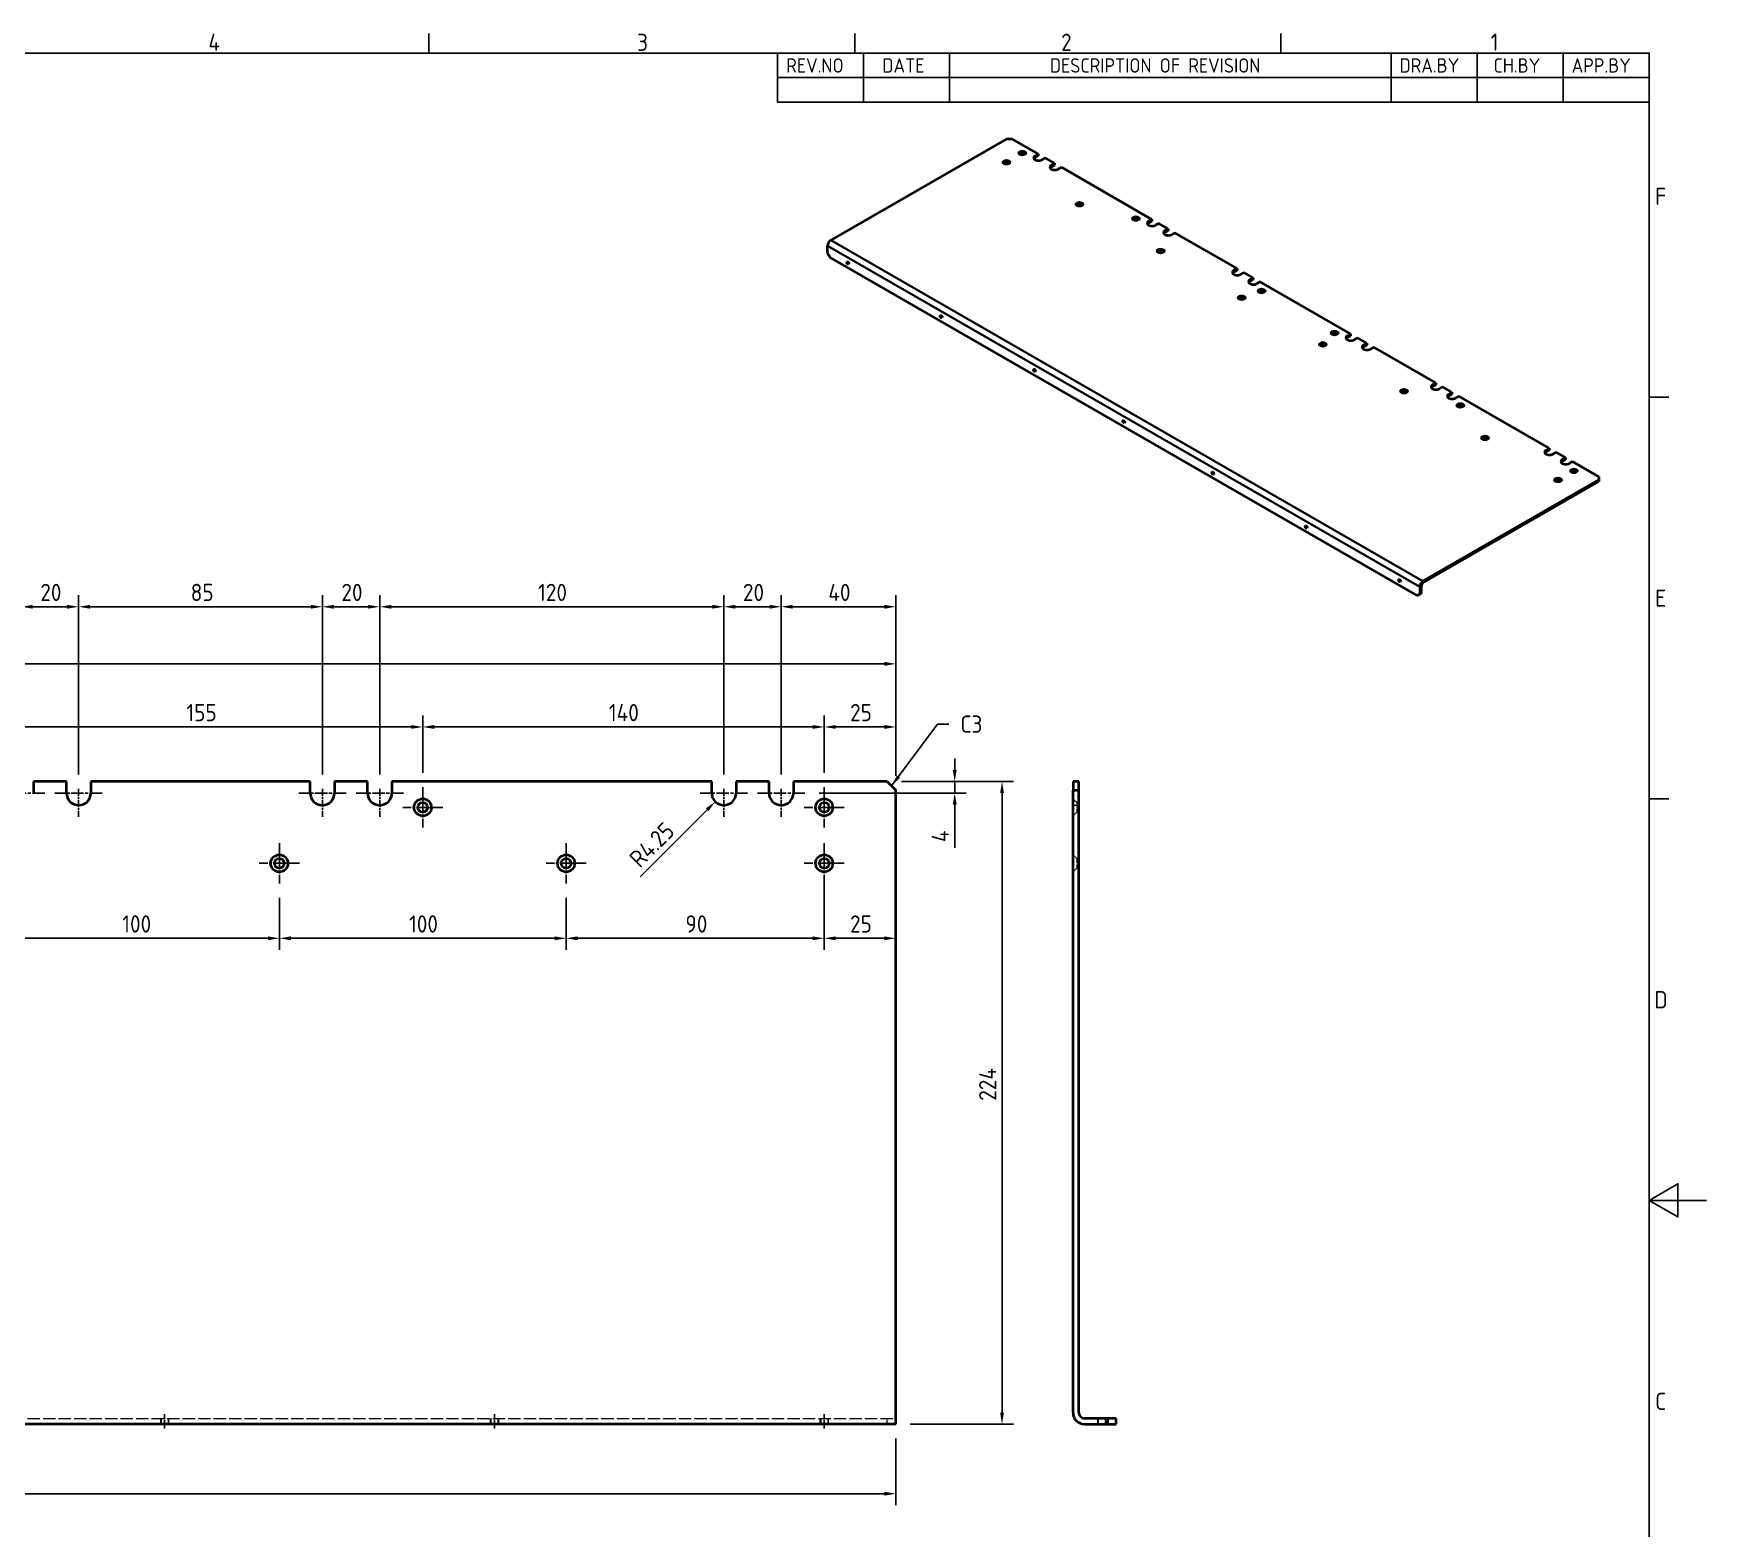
# Model space of a CAD drawing. Header units: millimetres. Extents: x 0 to 1188, y 0 to 840.
# Drawn here: x 605 to 1188, y 306 to 827 of the extents above; entities that cross this region are included whole.
import ezdxf

# ---------------------------------------------------------------- set-up
doc = ezdxf.new("R2010")
doc.units = ezdxf.units.MM
doc.header["$LTSCALE"] = 2
doc.linetypes.add('CHAIN', pattern=[0.3543, 0.2362, -0.0295, 0.0591, -0.0295])
doc.linetypes.add('DASHED', pattern=[0.2067, 0.1654, -0.0413])
doc.layers.get('0').update_dxf_attribs({"color": 3, "lineweight": 25})
for name, color, linetype, lineweight in [('가려진 것(ISO)', 2, 'DASHED', 18), ('가시적인 것(ISO)', 3, 'Continuous', 40), ('가시적인 좁은 것(ISO)', 3, 'Continuous', 35), ('경계(ISO)', 7, 'Continuous', 25), ('기호(ISO)', 5, 'Continuous', 25), ('중심 표식(ISO)', 1, 'Continuous', 25), ('중심선(ISO)', 1, 'Continuous', 25), ('치수(ISO)', 2, 'Continuous', 25)]:
    doc.layers.add(name, color=color, linetype=linetype, lineweight=lineweight)
doc.styles.add('ISO Proportiona M2B', font='isocp.shx')
doc.styles.add('문자 텍스트_M2B', font='isocp.shx')
doc.styles.add('치수 텍스트_PSTEK_POSCO', font='isocp.shx')
doc.dimstyles.new('치수_PSTEK_POSCO', dxfattribs={"dimscale": 2, "dimtxt": 3, "dimasz": 2, "dimexe": 2, "dimexo": 2.5, "dimgap": 1, "dimtad": 1, "dimrnd": 1e-08, "dimdsep": 46, "dimtxsty": '치수 텍스트_PSTEK_POSCO', "dimcen": 0.09, "dimdle": 10, "dimclrd": 7, "dimclre": 7, "dimclrt": 2, "dimadec": 1, "dimazin": 2, "dimtfac": 1, "dimtmove": 0, "dimatfit": 3, "dimfxl": 0, "dimtolj": 1, "dimlwd": -1, "dimlwe": -1, "dimarcsym": 0})
doc.dimstyles.new('치수_PSTEK_POSCO$7', dxfattribs={"dimscale": 2, "dimtxt": 3, "dimasz": 2, "dimexe": 2, "dimexo": 2.5, "dimgap": 1, "dimtad": 1, "dimrnd": 1e-08, "dimdsep": 46, "dimtxsty": '치수 텍스트_PSTEK_POSCO', "dimcen": 0.09, "dimdle": 10, "dimclrd": 7, "dimclre": 7, "dimclrt": 2, "dimadec": 1, "dimazin": 2, "dimtfac": 1, "dimtmove": 0, "dimatfit": 3, "dimfxl": 0, "dimtolj": 1, "dimlwd": -1, "dimlwe": -1, "dimarcsym": 0})

# ---------------------------------------------------------------- blocks, each defined once
blk = doc.blocks.new('경계 Default Border')
at = {"layer": '경계(ISO)'}
for p, q in [((371.25, 410), (371.25, 413.4)), ((445.5, 410), (445.5, 413.4)), ((519.75, 410), (519.75, 413.4)), ((584, 350), (587.4, 350)), ((584, 280), (587.4, 280))]:
    blk.add_line(p, q, dxfattribs=at)
at = {"layer": '경계(ISO)', "flags": 128}
for points in [[(10, 10), (10, 410), (584, 410), (584, 10), (10, 10)], [(594, 210), (584, 210), (589, 212.89), (589, 207.11), (584, 210)]]:
    blk.add_lwpolyline(points, dxfattribs=at)
at = {"layer": '경계(ISO)', "color": 2, "char_height": 3, "attachment_point": 7, "style": '문자 텍스트_M2B'}
for s, insert in [('4', (332.79, 410.4)), ('3', (407.54, 410.37)), ('2', (481.46, 410.37)), ('1', (556.36, 410.4)), ('F', (585.04, 383.5)), ('E', (585.04, 313.47)), ('D', (584.88, 243.47)), ('C', (585.04, 173.47))]:
    blk.add_mtext(s, dxfattribs=dict(at, insert=insert))
blk = doc.blocks.new('리비전 내역')
at = {"layer": '기호(ISO)'}
for p, q in [((432, 410), (584, 410)), ((432, 410), (432, 405.72)), ((447, 410), (447, 405.72)), ((462, 410), (462, 405.72)), ((539, 410), (539, 405.72)), ((554, 410), (554, 405.72)), ((569, 410), (569, 405.72)), ((584, 410), (584, 405.72)), ((432, 405.72), (584, 405.72)), ((432, 405.72), (432, 401.44)), ((447, 405.72), (447, 401.44)), ((462, 405.72), (462, 401.44)), ((539, 405.72), (539, 401.44)), ((554, 405.72), (554, 401.44)), ((569, 405.72), (569, 401.44)), ((584, 405.72), (584, 401.44)), ((432, 401.44), (584, 401.44))]:
    blk.add_line(p, q, dxfattribs=at)
at = {"layer": '기호(ISO)', "color": 2, "char_height": 2.5, "attachment_point": 7, "style": 'ISO Proportiona M2B'}
for s, insert in [('REV.NO', (433.53, 406.58)), ('DATE', (450.31, 406.58)), ('DESCRIPTION OF REVISION', (479.51, 406.58)), ('DRA.BY', (540.48, 406.58)), ('CH.BY', (556.86, 406.58)), ('APP.BY', (570.48, 406.58))]:
    blk.add_mtext(s, dxfattribs=dict(at, insert=insert))
blk = doc.blocks.new('*D29')
at = {"layer": 'Defpoints', "color": 0, "transparency": 16777216}
for p in [(740.33, 585.05), (585.33, 564), (740.33, 564)]:
    blk.add_point(p, dxfattribs=at)
at = {"layer": '치수(ISO)', "color": 7, "transparency": 16777216}
for p, q in [((585.33, 569), (585.33, 589.05)), ((589.33, 585.05), (736.33, 585.05)), ((740.33, 569), (740.33, 589.05))]:
    blk.add_line(p, q, dxfattribs=at)
for points in [[(589.33, 585.71), (589.33, 584.38), (585.33, 585.05)], [(736.33, 585.71), (736.33, 584.38), (740.33, 585.05)]]:
    blk.add_solid(points, dxfattribs=at)
at = {"layer": '치수(ISO)', "color": 2, "transparency": 16777216, "insert": (657.92, 590.05), "char_height": 6, "attachment_point": 4, "style": '치수 텍스트_PSTEK_POSCO'}
blk.add_mtext('\\A1;155', dxfattribs=at)
blk = doc.blocks.new('*D30')
at = {"layer": 'Defpoints', "color": 0, "transparency": 16777216}
for p in [(880.33, 585.05), (740.33, 564), (880.33, 564)]:
    blk.add_point(p, dxfattribs=at)
at = {"layer": '치수(ISO)', "color": 7, "transparency": 16777216}
for p, q in [((740.33, 569), (740.33, 589.05)), ((744.33, 585.05), (876.33, 585.05)), ((880.33, 569), (880.33, 589.05))]:
    blk.add_line(p, q, dxfattribs=at)
for points in [[(744.33, 585.71), (744.33, 584.38), (740.33, 585.05)], [(876.33, 585.71), (876.33, 584.38), (880.33, 585.05)]]:
    blk.add_solid(points, dxfattribs=at)
at = {"layer": '치수(ISO)', "color": 2, "transparency": 16777216, "insert": (805.25, 590.05), "char_height": 6, "attachment_point": 4, "style": '치수 텍스트_PSTEK_POSCO'}
blk.add_mtext('\\A1;140', dxfattribs=at)
blk = doc.blocks.new('*D31')
at = {"layer": 'Defpoints', "color": 0, "transparency": 16777216}
for p in [(905.33, 585.05), (880.33, 564), (905.33, 563)]:
    blk.add_point(p, dxfattribs=at)
at = {"layer": '치수(ISO)', "color": 7, "transparency": 16777216}
for p, q in [((880.33, 569), (880.33, 589.05)), ((884.33, 585.05), (901.33, 585.05)), ((905.33, 568), (905.33, 589.05))]:
    blk.add_line(p, q, dxfattribs=at)
for points in [[(884.33, 585.71), (884.33, 584.38), (880.33, 585.05)], [(901.33, 585.71), (901.33, 584.38), (905.33, 585.05)]]:
    blk.add_solid(points, dxfattribs=at)
at = {"layer": '치수(ISO)', "color": 2, "transparency": 16777216, "insert": (889.35, 590.05), "char_height": 6, "attachment_point": 4, "style": '치수 텍스트_PSTEK_POSCO'}
blk.add_mtext('\\A1;25', dxfattribs=at)
blk = doc.blocks.new('*D37')
at = {"layer": 'Defpoints', "color": 0, "transparency": 16777216}
for p in [(590.33, 530.5), (690.33, 530.5), (690.33, 511.36)]:
    blk.add_point(p, dxfattribs=at)
at = {"layer": '치수(ISO)', "color": 7, "transparency": 16777216}
for p, q in [((590.33, 525.5), (590.33, 507.36)), ((690.33, 525.5), (690.33, 507.36)), ((594.33, 511.36), (686.33, 511.36))]:
    blk.add_line(p, q, dxfattribs=at)
for points in [[(594.33, 512.03), (594.33, 510.7), (590.33, 511.36)], [(686.33, 512.03), (686.33, 510.7), (690.33, 511.36)]]:
    blk.add_solid(points, dxfattribs=at)
at = {"layer": '치수(ISO)', "color": 2, "transparency": 16777216, "insert": (635.55, 516.36), "char_height": 6, "attachment_point": 4, "style": '치수 텍스트_PSTEK_POSCO'}
blk.add_mtext('\\A1;100', dxfattribs=at)
blk = doc.blocks.new('*D38')
at = {"layer": 'Defpoints', "color": 0, "transparency": 16777216}
for p in [(690.33, 530.5), (790.33, 530.5), (790.33, 511.36)]:
    blk.add_point(p, dxfattribs=at)
at = {"layer": '치수(ISO)', "color": 7, "transparency": 16777216}
for p, q in [((690.33, 525.5), (690.33, 507.36)), ((790.33, 525.5), (790.33, 507.36)), ((694.33, 511.36), (786.33, 511.36))]:
    blk.add_line(p, q, dxfattribs=at)
for points in [[(694.33, 512.03), (694.33, 510.7), (690.33, 511.36)], [(786.33, 512.03), (786.33, 510.7), (790.33, 511.36)]]:
    blk.add_solid(points, dxfattribs=at)
at = {"layer": '치수(ISO)', "color": 2, "transparency": 16777216, "insert": (735.55, 516.36), "char_height": 6, "attachment_point": 4, "style": '치수 텍스트_PSTEK_POSCO'}
blk.add_mtext('\\A1;100', dxfattribs=at)
blk = doc.blocks.new('*D39')
at = {"layer": 'Defpoints', "color": 0, "transparency": 16777216}
for p in [(880.33, 537.5), (790.33, 530.5), (880.33, 511.36)]:
    blk.add_point(p, dxfattribs=at)
at = {"layer": '치수(ISO)', "color": 7, "transparency": 16777216}
for p, q in [((880.33, 532.5), (880.33, 507.36)), ((790.33, 525.5), (790.33, 507.36)), ((794.33, 511.36), (876.33, 511.36))]:
    blk.add_line(p, q, dxfattribs=at)
for points in [[(794.33, 512.03), (794.33, 510.7), (790.33, 511.36)], [(876.33, 512.03), (876.33, 510.7), (880.33, 511.36)]]:
    blk.add_solid(points, dxfattribs=at)
at = {"layer": '치수(ISO)', "color": 2, "transparency": 16777216, "insert": (831.92, 516.36), "char_height": 6, "attachment_point": 4, "style": '치수 텍스트_PSTEK_POSCO'}
blk.add_mtext('\\A1;90', dxfattribs=at)
blk = doc.blocks.new('*D40')
at = {"layer": 'Defpoints', "color": 0, "transparency": 16777216}
for p in [(880.33, 530.5), (905.33, 511.36), (905.33, 508.07)]:
    blk.add_point(p, dxfattribs=at)
at = {"layer": '치수(ISO)', "color": 7, "transparency": 16777216}
for p, q in [((880.33, 525.5), (880.33, 507.36)), ((884.33, 511.36), (901.33, 511.36))]:
    blk.add_line(p, q, dxfattribs=at)
for points in [[(884.33, 512.03), (884.33, 510.7), (880.33, 511.36)], [(901.33, 512.03), (901.33, 510.7), (905.33, 511.36)]]:
    blk.add_solid(points, dxfattribs=at)
at = {"layer": '치수(ISO)', "color": 2, "transparency": 16777216, "insert": (889.33, 516.36), "char_height": 6, "attachment_point": 4, "style": '치수 텍스트_PSTEK_POSCO'}
blk.add_mtext('\\A1;25', dxfattribs=at)
blk = doc.blocks.new('*D41')
at = {"layer": 'Defpoints', "color": 0, "transparency": 16777216}
for p in [(902.33, 566), (905.33, 342), (942.33, 342)]:
    blk.add_point(p, dxfattribs=at)
at = {"layer": '치수(ISO)', "color": 7, "transparency": 16777216}
for p, q in [((907.33, 566), (946.33, 566)), ((942.33, 562), (942.33, 346)), ((910.33, 342), (946.33, 342))]:
    blk.add_line(p, q, dxfattribs=at)
for points in [[(941.66, 562), (943, 562), (942.33, 566)], [(941.66, 346), (943, 346), (942.33, 342)]]:
    blk.add_solid(points, dxfattribs=at)
at = {"layer": '치수(ISO)', "color": 2, "transparency": 16777216, "insert": (937.33, 454.72), "char_height": 6, "attachment_point": 4, "rotation": 90, "style": '치수 텍스트_PSTEK_POSCO'}
blk.add_mtext('\\A1;224', dxfattribs=at)
blk = doc.blocks.new('*D42')
at = {"layer": 'Defpoints', "color": 0, "transparency": 16777216}
for p in [(905.33, 607.03), (175.33, 563), (905.33, 563)]:
    blk.add_point(p, dxfattribs=at)
at = {"layer": '치수(ISO)', "color": 7, "transparency": 16777216}
for p, q in [((175.33, 568), (175.33, 611.03)), ((179.33, 607.03), (901.33, 607.03)), ((905.33, 568), (905.33, 611.03))]:
    blk.add_line(p, q, dxfattribs=at)
for points in [[(179.33, 607.7), (179.33, 606.37), (175.33, 607.03)], [(901.33, 607.7), (901.33, 606.37), (905.33, 607.03)]]:
    blk.add_solid(points, dxfattribs=at)
at = {"layer": '치수(ISO)', "color": 2, "transparency": 16777216, "insert": (534.93, 612.03), "char_height": 6, "attachment_point": 4, "style": '치수 텍스트_PSTEK_POSCO'}
blk.add_mtext('\\A1;730', dxfattribs=at)
blk = doc.blocks.new('*D61')
at = {"layer": 'Defpoints', "color": 0, "transparency": 16777216}
for p in [(620.33, 626.95), (600.33, 563.5), (620.33, 563.5)]:
    blk.add_point(p, dxfattribs=at)
at = {"layer": '치수(ISO)', "color": 7, "transparency": 16777216}
for p, q in [((600.33, 568.5), (600.33, 630.95)), ((620.33, 568.5), (620.33, 630.95)), ((604.33, 626.95), (616.33, 626.95))]:
    blk.add_line(p, q, dxfattribs=at)
for points in [[(604.33, 627.61), (604.33, 626.28), (600.33, 626.95)], [(616.33, 627.61), (616.33, 626.28), (620.33, 626.95)]]:
    blk.add_solid(points, dxfattribs=at)
at = {"layer": '치수(ISO)', "color": 2, "transparency": 16777216, "insert": (606.97, 631.95), "char_height": 6, "attachment_point": 4, "style": '치수 텍스트_PSTEK_POSCO'}
blk.add_mtext('\\A1;20', dxfattribs=at)
blk = doc.blocks.new('*D62')
at = {"layer": 'Defpoints', "color": 0, "transparency": 16777216}
for p in [(705.33, 626.95), (620.33, 563.5), (705.33, 563.5)]:
    blk.add_point(p, dxfattribs=at)
at = {"layer": '치수(ISO)', "color": 7, "transparency": 16777216}
for p, q in [((620.33, 568.5), (620.33, 630.95)), ((705.33, 568.5), (705.33, 630.95)), ((624.33, 626.95), (701.33, 626.95))]:
    blk.add_line(p, q, dxfattribs=at)
for points in [[(624.33, 627.61), (624.33, 626.28), (620.33, 626.95)], [(701.33, 627.61), (701.33, 626.28), (705.33, 626.95)]]:
    blk.add_solid(points, dxfattribs=at)
at = {"layer": '치수(ISO)', "color": 2, "transparency": 16777216, "insert": (659.42, 631.95), "char_height": 6, "attachment_point": 4, "style": '치수 텍스트_PSTEK_POSCO'}
blk.add_mtext('\\A1;85', dxfattribs=at)
blk = doc.blocks.new('*D63')
at = {"layer": 'Defpoints', "color": 0, "transparency": 16777216}
for p in [(725.33, 626.95), (705.33, 563.5), (725.33, 563.5)]:
    blk.add_point(p, dxfattribs=at)
at = {"layer": '치수(ISO)', "color": 7, "transparency": 16777216}
for p, q in [((705.33, 568.5), (705.33, 630.95)), ((725.33, 568.5), (725.33, 630.95)), ((709.33, 626.95), (721.33, 626.95))]:
    blk.add_line(p, q, dxfattribs=at)
for points in [[(709.33, 627.61), (709.33, 626.28), (705.33, 626.95)], [(721.33, 627.61), (721.33, 626.28), (725.33, 626.95)]]:
    blk.add_solid(points, dxfattribs=at)
at = {"layer": '치수(ISO)', "color": 2, "transparency": 16777216, "insert": (711.97, 631.95), "char_height": 6, "attachment_point": 4, "style": '치수 텍스트_PSTEK_POSCO'}
blk.add_mtext('\\A1;20', dxfattribs=at)
blk = doc.blocks.new('*D64')
at = {"layer": 'Defpoints', "color": 0, "transparency": 16777216}
for p in [(845.33, 626.95), (725.33, 563.5), (845.33, 563.5)]:
    blk.add_point(p, dxfattribs=at)
at = {"layer": '치수(ISO)', "color": 7, "transparency": 16777216}
for p, q in [((725.33, 568.5), (725.33, 630.95)), ((845.33, 568.5), (845.33, 630.95)), ((729.33, 626.95), (841.33, 626.95))]:
    blk.add_line(p, q, dxfattribs=at)
for points in [[(729.33, 627.61), (729.33, 626.28), (725.33, 626.95)], [(841.33, 627.61), (841.33, 626.28), (845.33, 626.95)]]:
    blk.add_solid(points, dxfattribs=at)
at = {"layer": '치수(ISO)', "color": 2, "transparency": 16777216, "insert": (780.55, 631.95), "char_height": 6, "attachment_point": 4, "style": '치수 텍스트_PSTEK_POSCO'}
blk.add_mtext('\\A1;120', dxfattribs=at)
blk = doc.blocks.new('*D65')
at = {"layer": 'Defpoints', "color": 0, "transparency": 16777216}
for p in [(865.33, 626.95), (845.33, 563.5), (865.33, 563.5)]:
    blk.add_point(p, dxfattribs=at)
at = {"layer": '치수(ISO)', "color": 7, "transparency": 16777216}
for p, q in [((845.33, 568.5), (845.33, 630.95)), ((865.33, 568.5), (865.33, 630.95)), ((849.33, 626.95), (861.33, 626.95))]:
    blk.add_line(p, q, dxfattribs=at)
for points in [[(849.33, 627.61), (849.33, 626.28), (845.33, 626.95)], [(861.33, 627.61), (861.33, 626.28), (865.33, 626.95)]]:
    blk.add_solid(points, dxfattribs=at)
at = {"layer": '치수(ISO)', "color": 2, "transparency": 16777216, "insert": (851.97, 631.95), "char_height": 6, "attachment_point": 4, "style": '치수 텍스트_PSTEK_POSCO'}
blk.add_mtext('\\A1;20', dxfattribs=at)
blk = doc.blocks.new('*D66')
at = {"layer": 'Defpoints', "color": 0, "transparency": 16777216}
for p in [(905.33, 626.95), (865.33, 563.5), (905.33, 563)]:
    blk.add_point(p, dxfattribs=at)
at = {"layer": '치수(ISO)', "color": 7, "transparency": 16777216}
for p, q in [((865.33, 568.5), (865.33, 630.95)), ((905.33, 568), (905.33, 630.95)), ((869.33, 626.95), (901.33, 626.95))]:
    blk.add_line(p, q, dxfattribs=at)
for points in [[(869.33, 627.61), (869.33, 626.28), (865.33, 626.95)], [(901.33, 627.61), (901.33, 626.28), (905.33, 626.95)]]:
    blk.add_solid(points, dxfattribs=at)
at = {"layer": '치수(ISO)', "color": 2, "transparency": 16777216, "insert": (881.75, 631.95), "char_height": 6, "attachment_point": 4, "style": '치수 텍스트_PSTEK_POSCO'}
blk.add_mtext('\\A1;40', dxfattribs=at)
blk = doc.blocks.new('*D67')
at = {"layer": 'Defpoints', "color": 0, "transparency": 16777216}
for p in [(175.33, 342), (905.33, 342), (905.33, 317.72)]:
    blk.add_point(p, dxfattribs=at)
at = {"layer": '치수(ISO)', "color": 7, "transparency": 16777216}
for p, q in [((175.33, 337), (175.33, 313.72)), ((905.33, 337), (905.33, 313.72)), ((179.33, 317.72), (901.33, 317.72))]:
    blk.add_line(p, q, dxfattribs=at)
for points in [[(179.33, 318.39), (179.33, 317.05), (175.33, 317.72)], [(901.33, 318.39), (901.33, 317.05), (905.33, 317.72)]]:
    blk.add_solid(points, dxfattribs=at)
at = {"layer": '치수(ISO)', "color": 2, "transparency": 16777216, "insert": (534.93, 322.72), "char_height": 6, "attachment_point": 4, "style": '치수 텍스트_PSTEK_POSCO'}
blk.add_mtext('\\A1;730', dxfattribs=at)
blk = doc.blocks.new('*D68')
at = {"layer": 'Defpoints', "color": 0, "transparency": 16777216}
for p in [(902.33, 566), (925.83, 566), (873.58, 562)]:
    blk.add_point(p, dxfattribs=at)
at = {"layer": '치수(ISO)', "color": 7, "transparency": 16777216}
for p, q in [((925.83, 570), (925.83, 574)), ((907.33, 566), (929.83, 566)), ((925.83, 566), (925.83, 562)), ((878.58, 562), (929.83, 562)), ((925.83, 558), (925.83, 542.91))]:
    blk.add_line(p, q, dxfattribs=at)
for points in [[(925.16, 570), (926.5, 570), (925.83, 566)], [(925.16, 558), (926.5, 558), (925.83, 562)]]:
    blk.add_solid(points, dxfattribs=at)
at = {"layer": '치수(ISO)', "color": 2, "transparency": 16777216, "insert": (920.83, 544.91), "char_height": 6, "attachment_point": 4, "rotation": 90, "style": '치수 텍스트_PSTEK_POSCO'}
blk.add_mtext('\\A1;4', dxfattribs=at)
blk = doc.blocks.new('*D69')
at = {"layer": 'Defpoints', "color": 0, "transparency": 16777216}
for p in [(845.33, 562), (842.32, 558.99)]:
    blk.add_point(p, dxfattribs=at)
at = {"layer": '치수(ISO)', "color": 7, "transparency": 16777216}
blk.add_line((816.1, 532.77), (839.49, 556.17), dxfattribs=at)
blk.add_solid([(839.02, 556.64), (839.97, 555.69), (842.32, 558.99)], dxfattribs=at)
at = {"layer": '치수(ISO)', "color": 2, "transparency": 16777216, "insert": (813.98, 537.72), "char_height": 6, "attachment_point": 4, "rotation": 45, "style": '치수 텍스트_PSTEK_POSCO'}
blk.add_mtext('\\A1;R4.25', dxfattribs=at)

msp = doc.modelspace()

# ---------------------------------------------------------------- linework, layer by layer
at = {"layer": '가려진 것(ISO)', "ltscale": 1.750771}
for p, q in [((968.379, 558.7), (967.079, 560)), ((968.379, 555.3), (967.079, 554)), ((968.379, 539.2), (967.079, 540.5)), ((968.379, 535.8), (967.079, 534.5))]:
    msp.add_line(p, q, dxfattribs=at)
at = {"layer": '가려진 것(ISO)', "ltscale": 1.904597}
for p, q in [((967.079, 557.75), (969.079, 557.75)), ((648.828, 344), (648.828, 342)), ((649.099, 344), (649.099, 342)), ((651.558, 344), (651.558, 342)), ((651.828, 342), (651.828, 344)), ((763.828, 344), (763.828, 342)), ((764.099, 344), (764.099, 342)), ((766.558, 344), (766.558, 342)), ((766.828, 342), (766.828, 344)), ((878.828, 344), (878.828, 342)), ((879.099, 344), (879.099, 342)), ((881.558, 344), (881.558, 342)), ((881.828, 342), (881.828, 344)), ((902.328, 342), (902.328, 344)), ((975.579, 344), (975.579, 342)), ((975.849, 344), (975.849, 342)), ((978.308, 344), (978.308, 342)), ((978.579, 342), (978.579, 344))]:
    msp.add_line(p, q, dxfattribs=at)
at = {"layer": '가려진 것(ISO)', "ltscale": 5.086114}
for p, q in [((968.379, 558.7), (968.379, 555.3)), ((968.379, 539.2), (968.379, 535.8))]:
    msp.add_line(p, q, dxfattribs=at)
at = {"layer": '가려진 것(ISO)', "ltscale": 0.666544}
for p, q in [((969.079, 558.7), (968.379, 558.7)), ((969.079, 555.3), (968.379, 555.3)), ((969.079, 539.2), (968.379, 539.2)), ((969.079, 535.8), (968.379, 535.8))]:
    msp.add_line(p, q, dxfattribs=at)
at = {"layer": '가려진 것(ISO)', "ltscale": 13.080328}
msp.add_line((175.328, 344), (905.328, 344), dxfattribs=at)
at = {"layer": '가시적인 것(ISO)'}
for p, q in [((944.02, 790.141), (882.643, 754.796)), ((944.02, 790.141), (945.717, 790.141)), ((954.98, 784.807), (945.717, 790.141)), ((953.849, 784.155), (954.98, 784.807)), ((954.98, 784.153), (953.849, 783.501)), ((954.98, 784.807), (954.98, 784.153)), ((957.384, 783.422), (956.253, 782.771)), ((960.637, 781.549), (957.384, 783.422)), ((959.506, 780.898), (960.637, 781.549)), ((960.637, 780.895), (959.506, 780.244)), ((960.637, 781.549), (960.637, 780.895)), ((963.041, 780.165), (961.91, 779.513)), ((994.578, 762.004), (963.041, 780.165)), ((993.447, 761.352), (994.578, 762.004)), ((994.578, 761.35), (993.447, 760.698)), ((994.578, 762.004), (994.578, 761.35)), ((996.982, 760.619), (995.851, 759.968)), ((1000.235, 758.746), (996.982, 760.619)), ((999.103, 758.095), (1000.235, 758.746)), ((1000.235, 758.746), (1000.235, 758.092)), ((881.512, 750.221), (881.512, 752.837)), ((1000.235, 758.092), (999.103, 757.441)), ((1002.639, 757.362), (1001.508, 756.71)), ((1024.276, 744.902), (1002.639, 757.362)), ((882.36, 748.751), (881.512, 750.221)), ((1087.138, 630.827), (882.36, 748.751)), ((1023.145, 744.25), (1024.276, 744.902)), ((1024.276, 744.247), (1023.145, 743.596)), ((1024.276, 744.902), (1024.276, 744.247)), ((1026.681, 743.517), (1025.549, 742.866)), ((1029.933, 741.644), (1026.681, 743.517)), ((1028.802, 740.992), (1029.933, 741.644)), ((1029.933, 740.99), (1028.802, 740.338)), ((1029.933, 741.644), (1029.933, 740.99)), ((1032.338, 740.259), (1031.206, 739.608)), ((1063.874, 722.099), (1032.338, 740.259)), ((1062.743, 721.447), (1063.874, 722.099)), ((1063.874, 721.445), (1062.743, 720.793)), ((1063.874, 722.099), (1063.874, 721.445)), ((1066.279, 720.714), (1065.147, 720.063)), ((1069.531, 718.841), (1066.279, 720.714)), ((1068.4, 718.189), (1069.531, 718.841)), ((1069.531, 718.187), (1068.4, 717.535)), ((1069.531, 718.841), (1069.531, 718.187)), ((1071.935, 717.457), (1070.804, 716.805)), ((1093.573, 704.996), (1071.935, 717.457)), ((1092.442, 704.345), (1093.573, 704.996)), ((1093.573, 704.342), (1092.442, 703.691)), ((1093.573, 704.996), (1093.573, 704.342)), ((1095.977, 703.612), (1094.846, 702.96)), ((1099.23, 701.739), (1095.977, 703.612)), ((1098.098, 701.087), (1099.23, 701.739)), ((1099.23, 701.085), (1098.098, 700.433)), ((1099.23, 701.739), (1099.23, 701.085)), ((1101.634, 700.354), (1100.503, 699.703)), ((1133.171, 682.193), (1101.634, 700.354)), ((1132.04, 681.542), (1133.171, 682.193)), ((1133.171, 681.539), (1132.04, 680.888)), ((1133.171, 682.193), (1133.171, 681.539)), ((1135.575, 680.809), (1134.444, 680.157)), ((1138.828, 678.936), (1135.575, 680.809)), ((1137.696, 678.284), (1138.828, 678.936)), ((1138.828, 678.282), (1137.696, 677.63)), ((1138.828, 678.936), (1138.828, 678.282)), ((1141.232, 677.551), (1140.101, 676.9)), ((1150.495, 672.217), (1141.232, 677.551)), ((1089.118, 635.895), (1150.495, 671.24)), ((1150.495, 672.217), (1150.495, 671.24)), ((1150.495, 671.24), (1150.495, 670.586)), ((1089.118, 635.241), (1150.495, 670.586)), ((1087.987, 631.319), (1087.138, 630.827)), ((1087.138, 630.827), (1087.704, 631.153)), ((1087.704, 631.153), (1088.552, 631.645)), ((1087.987, 633.936), (1087.987, 631.319)), ((1088.552, 631.645), (1087.987, 631.319)), ((1088.552, 631.645), (1088.552, 634.261)), ((604.578, 566), (604.578, 562)), ((616.078, 566), (604.578, 566)), ((616.078, 562), (616.078, 566)), ((624.578, 566), (624.578, 562)), ((701.078, 566), (624.578, 566)), ((701.078, 562), (701.078, 566)), ((709.578, 566), (709.578, 562)), ((721.078, 566), (709.578, 566)), ((721.078, 562), (721.078, 566)), ((729.578, 566), (729.578, 562)), ((841.078, 566), (729.578, 566)), ((841.078, 562), (841.078, 566)), ((849.578, 566), (849.578, 562)), ((861.078, 566), (849.578, 566)), ((861.078, 562), (861.078, 566)), ((869.578, 566), (869.578, 562)), ((902.328, 566), (869.578, 566)), ((902.328, 566), (905.328, 563)), ((967.079, 566), (967.079, 563)), ((969.079, 566), (967.079, 566)), ((969.079, 563), (969.079, 566)), ((905.328, 346), (905.328, 563)), ((967.079, 346), (967.079, 563)), ((967.079, 563), (969.079, 563)), ((969.079, 346), (969.079, 563)), ((905.328, 342), (905.328, 346)), ((905.328, 342), (175.328, 342)), ((979.079, 344), (971.079, 344)), ((971.079, 342), (979.079, 342)), ((982.079, 344), (979.079, 344)), ((979.079, 344), (979.079, 342)), ((979.079, 342), (982.079, 342)), ((982.079, 342), (982.079, 344))]:
    msp.add_line(p, q, dxfattribs=at)
for centre, radius in [((740.328, 557), 3), ((740.328, 557), 1.7), ((880.328, 557), 3), ((880.328, 557), 1.7), ((690.328, 537.5), 3), ((690.328, 537.5), 1.7), ((790.328, 537.5), 3), ((790.328, 537.5), 1.7), ((880.328, 537.5), 3), ((880.328, 537.5), 1.7)]:
    msp.add_circle(centre, radius, dxfattribs=at)
for centre, radius, end in [((620.328, 562), 4.25, 0), ((705.328, 562), 4.25, 0), ((725.328, 562), 4.25, 0), ((845.328, 562), 4.25, 0), ((865.328, 562), 4.25, 0), ((971.079, 346), 4, 270), ((971.079, 346), 2, 270)]:
    msp.add_arc(centre, radius, 180, end, dxfattribs=at)
for centre, major_axis, ratio in [((943.878, 781.916), (-1.2, 0), 0.5758617), ((949.394, 785.092), (-1.2, 0), 0.5758617), ((969.334, 767.257), (-1.2, 0), 0.5758617), ((988.992, 762.289), (-1.2, 0), 0.5758617), ((888.583, 746.803), (0.245, -0.426), 0.5780931), ((997.619, 750.969), (-1.2, 0), 0.5758617), ((1025.903, 734.681), (-1.2, 0), 0.5758617), ((1032.832, 737.043), (-1.2, 0), 0.5758617), ((921.11, 728.072), (0.245, -0.426), 0.5780931), ((1054.187, 718.393), (-1.2, 0), 0.5758617), ((1058.288, 722.384), (-1.2, 0), 0.5758617), ((953.637, 709.341), (0.245, -0.426), 0.5780931), ((1082.471, 702.105), (-1.2, 0), 0.5758617), ((1102.129, 697.137), (-1.2, 0), 0.5758617), ((984.749, 691.424), (0.245, -0.426), 0.5780931), ((1110.756, 685.817), (-1.2, 0), 0.5758617), ((1015.862, 673.507), (0.245, -0.426), 0.5780931), ((1136.211, 671.158), (-1.2, 0), 0.5758617), ((1141.727, 674.334), (-1.2, 0), 0.5758617), ((1048.389, 654.776), (0.245, -0.426), 0.5780931), ((1080.916, 636.045), (0.245, -0.426), 0.5780931)]:
    msp.add_ellipse(centre, major_axis=major_axis, ratio=ratio, dxfattribs=at)
for centre, major_axis, ratio, start_param, end_param in [((943.878, 781.49), (0.68, 0), 0.5758617, 5.8377241, 9.8702392), ((949.394, 784.667), (0.68, 0), 0.5758617, 5.8377241, 9.8702392), ((949.394, 784.438), (0.68, 0), 0.5758617, 0.2966204, 2.8449723), ((955.051, 783.463), (-1.7, 0), 0.5758617, 5.4977871, 8.6393798), ((955.051, 782.809), (-1.7, 0), 0.5758617, 5.4977871, 5.9425929), ((943.878, 781.262), (0.68, 0), 0.5758617, 0.2966204, 2.8449723), ((960.708, 780.205), (-1.7, 0), 0.5758617, 5.4977871, 8.6393798), ((960.708, 779.551), (-1.7, 0), 0.5758617, 5.4977871, 5.9425929), ((969.334, 766.831), (0.68, 0), 0.5758617, 5.8377241, 9.8702392), ((969.334, 766.603), (0.68, 0), 0.5758617, 0.2966204, 2.8449723), ((988.992, 761.864), (0.68, 0), 0.5758617, 5.8377241, 9.8702392), ((988.992, 761.635), (0.68, 0), 0.5758617, 0.2966204, 2.8449723), ((994.649, 760.66), (-1.7, 0), 0.5758617, 5.4977871, 8.6393798), ((994.649, 760.006), (-1.7, 0), 0.5758617, 5.4977871, 5.9425929), ((882.643, 753.488), (0.798, 1.387), 0.5780931, 0.7834645, 2.3542608), ((1000.306, 757.402), (-1.7, 0), 0.5758617, 5.4977871, 8.6393798), ((1000.306, 756.748), (-1.7, 0), 0.5758617, 5.4977871, 5.9425929), ((997.619, 750.544), (0.68, 0), 0.5758617, 5.8377241, 9.8702392), ((997.619, 750.315), (0.68, 0), 0.5758617, 0.2966204, 2.8449723), ((1024.347, 743.558), (-1.7, 0), 0.5758617, 5.4977871, 8.6393798), ((1024.347, 742.904), (-1.7, 0), 0.5758617, 5.4977871, 5.9425929), ((1030.004, 740.3), (-1.7, 0), 0.5758617, 5.4977871, 8.6393798), ((1030.004, 739.646), (-1.7, 0), 0.5758617, 5.4977871, 5.9425929), ((1032.832, 736.618), (0.68, 0), 0.5758617, 5.8377241, 9.8702392), ((1032.832, 736.389), (0.68, 0), 0.5758617, 0.2966204, 2.8449723), ((1025.903, 734.256), (0.68, 0), 0.5758617, 5.8377241, 9.8702392), ((1025.903, 734.027), (0.68, 0), 0.5758617, 0.2966204, 2.8449723), ((1054.187, 717.968), (0.68, 0), 0.5758617, 5.8377241, 9.8702392), ((1054.187, 717.739), (0.68, 0), 0.5758617, 0.2966204, 2.8449723), ((1058.288, 721.958), (0.68, 0), 0.5758617, 5.8377241, 9.8702392), ((1058.288, 721.73), (0.68, 0), 0.5758617, 0.2966204, 2.8449723), ((1063.945, 720.755), (-1.7, 0), 0.5758617, 5.4977871, 8.6393798), ((1063.945, 720.101), (-1.7, 0), 0.5758617, 5.4977871, 5.9425929), ((1069.602, 717.497), (-1.7, 0), 0.5758617, 5.4977871, 8.6393798), ((1069.602, 716.843), (-1.7, 0), 0.5758617, 5.4977871, 5.9425929), ((1082.471, 701.68), (0.68, 0), 0.5758617, 5.8377241, 9.8702392), ((1082.471, 701.451), (0.68, 0), 0.5758617, 0.2966204, 2.8449723), ((1093.644, 703.653), (-1.7, 0), 0.5758617, 5.4977871, 8.6393798), ((1093.644, 702.999), (-1.7, 0), 0.5758617, 5.4977871, 5.9425929), ((1099.301, 700.395), (-1.7, 0), 0.5758617, 5.4977871, 8.6393798), ((1099.301, 699.741), (-1.7, 0), 0.5758617, 5.4977871, 5.9425929), ((1102.129, 696.712), (0.68, 0), 0.5758617, 5.8377241, 9.8702392), ((1102.129, 696.483), (0.68, 0), 0.5758617, 0.2966204, 2.8449723), ((1110.756, 685.392), (0.68, 0), 0.5758617, 5.8377241, 9.8702392), ((1110.756, 685.163), (0.68, 0), 0.5758617, 0.2966204, 2.8449723), ((1133.242, 680.85), (-1.7, 0), 0.5758617, 5.4977871, 8.6393798), ((1133.242, 680.196), (-1.7, 0), 0.5758617, 5.4977871, 5.9425929), ((1138.898, 677.592), (-1.7, 0), 0.5758617, 5.4977871, 8.6393798), ((1138.898, 676.938), (-1.7, 0), 0.5758617, 5.4977871, 5.9425929), ((1136.211, 670.733), (0.68, 0), 0.5758617, 5.8377241, 9.8702392), ((1141.727, 673.909), (0.68, 0), 0.5758617, 5.8377241, 9.8702392), ((1141.727, 673.68), (0.68, 0), 0.5758617, 0.2966204, 2.8449723), ((1136.211, 670.504), (0.68, 0), 0.5758617, 0.2966204, 2.8449723), ((1089.118, 634.587), (-0.798, -1.387), 0.5780931, 3.9250571, 5.4958534), ((1089.118, 634.587), (0.399, 0.693), 0.5780931, 0.7834645, 2.3542608)]:
    msp.add_ellipse(centre, major_axis=major_axis, ratio=ratio, start_param=start_param, end_param=end_param, dxfattribs=at)
at = {"layer": '가시적인 좁은 것(ISO)'}
for p, q in [((953.849, 784.155), (953.849, 783.501)), ((959.506, 780.898), (959.506, 780.244)), ((993.447, 761.352), (993.447, 760.698)), ((1087.987, 633.936), (881.512, 752.837)), ((882.643, 754.796), (1089.118, 635.895)), ((999.103, 758.095), (999.103, 757.441)), ((1023.145, 744.25), (1023.145, 743.596)), ((1028.802, 740.992), (1028.802, 740.338)), ((1062.743, 721.447), (1062.743, 720.793)), ((1068.4, 718.189), (1068.4, 717.535)), ((1092.442, 704.345), (1092.442, 703.691)), ((1098.098, 701.087), (1098.098, 700.433)), ((1132.04, 681.542), (1132.04, 680.888)), ((1137.696, 678.284), (1137.696, 677.63)), ((1088.552, 634.261), (1087.987, 633.936)), ((1089.118, 635.895), (1089.118, 635.241))]:
    msp.add_line(p, q, dxfattribs=at)
at = {"layer": '중심 표식(ISO)', "linetype": 'CHAIN', "ltscale": 9.167361}
for p, q in [((608.578, 562), (592.078, 562)), ((628.578, 562), (612.078, 562)), ((713.578, 562), (697.078, 562)), ((733.578, 562), (717.078, 562)), ((853.578, 562), (837.078, 562)), ((873.578, 562), (857.078, 562))]:
    msp.add_line(p, q, dxfattribs=at)
at = {"layer": '중심 표식(ISO)', "linetype": 'CHAIN', "ltscale": 5.417036}
for p, q in [((620.328, 563.5), (620.328, 553.75)), ((705.328, 563.5), (705.328, 553.75)), ((725.328, 563.5), (725.328, 553.75)), ((845.328, 563.5), (845.328, 553.75)), ((865.328, 563.5), (865.328, 553.75))]:
    msp.add_line(p, q, dxfattribs=at)
at = {"layer": '중심 표식(ISO)', "linetype": 'CHAIN', "ltscale": 7.778352}
for p, q in [((740.328, 564), (740.328, 550)), ((880.328, 564), (880.328, 550)), ((747.328, 557), (733.328, 557)), ((887.328, 557), (873.328, 557)), ((690.328, 544.5), (690.328, 530.5)), ((790.328, 544.5), (790.328, 530.5)), ((880.328, 544.5), (880.328, 530.5)), ((697.328, 537.5), (683.328, 537.5)), ((797.328, 537.5), (783.328, 537.5)), ((887.328, 537.5), (873.328, 537.5))]:
    msp.add_line(p, q, dxfattribs=at)
at = {"layer": '중심선(ISO)', "linetype": 'CHAIN', "ltscale": 2.777919}
for p, q in [((650.328, 345.5), (650.328, 340.5)), ((765.328, 345.5), (765.328, 340.5)), ((880.328, 345.5), (880.328, 340.5))]:
    msp.add_line(p, q, dxfattribs=at)

# ---------------------------------------------------------------- block references
at = {"xscale": 2, "yscale": 2, "zscale": 2}
msp.add_blockref('경계 Default Border', (0, 0), dxfattribs=at)
at = {"layer": '기호(ISO)', "xscale": 2, "yscale": 2, "zscale": 2}
msp.add_blockref('리비전 내역', (0, 0), dxfattribs=at)

# ---------------------------------------------------------------- texts
at = {"layer": '기호(ISO)', "color": 2, "insert": (927.82, 586.029), "char_height": 6, "attachment_point": 4, "style": '치수 텍스트_PSTEK_POSCO'}
msp.add_mtext('{C3}', dxfattribs=at)

# ---------------------------------------------------------------- dimensions: what is measured, and where the dimension line sits
at = {"layer": '치수(ISO)', "color": 7}
for base, p1, p2, angle, override, picture, middle in [((620.328, 626.946), (600.328, 563.5), (620.328, 563.5), 180, {"dimdec": 2, "dimtp": 0, "dimtm": 0, "dimtdec": 2, "dimtofl": 0, "dimatfit": 1}, '*D61', (610.348, 626.946)), ((705.328, 626.946), (620.328, 563.5), (705.328, 563.5), 180, {"dimdec": 2, "dimtp": 0, "dimtm": 0, "dimtdec": 2, "dimtofl": 0, "dimatfit": 1}, '*D62', (662.848, 626.946)), ((725.328, 626.946), (705.328, 563.5), (725.328, 563.5), 180, {"dimdec": 2, "dimtp": 0, "dimtm": 0, "dimtdec": 2, "dimtofl": 0, "dimatfit": 1}, '*D63', (715.348, 626.946)), ((845.328, 626.946), (725.328, 563.5), (845.328, 563.5), 180, {"dimdec": 2, "dimtp": 0, "dimtm": 0, "dimtdec": 2, "dimtofl": 0, "dimatfit": 1}, '*D64', (785.348, 626.946)), ((865.328, 626.946), (845.328, 563.5), (865.328, 563.5), 180, {"dimdec": 2, "dimtp": 0, "dimtm": 0, "dimtdec": 2, "dimtofl": 0, "dimatfit": 1}, '*D65', (855.348, 626.946)), ((905.328, 626.946), (865.328, 563.5), (905.328, 563), 180, {"dimdec": 2, "dimtp": 0, "dimtm": 0, "dimtdec": 2, "dimtofl": 0, "dimatfit": 1}, '*D66', (885.348, 626.946)), ((905.328, 607.032), (175.328, 563), (905.328, 563), 180, {"dimdec": 2, "dimtp": 0, "dimtm": 0, "dimtdec": 2, "dimtofl": 0, "dimatfit": 1}, '*D42', (540.328, 607.032)), ((740.328, 585.047), (585.328, 564), (740.328, 564), 180, {"dimdec": 2, "dimtp": 0, "dimtm": 0, "dimtdec": 2, "dimtofl": 0, "dimatfit": 1}, '*D29', (662.848, 585.047)), ((880.328, 585.047), (740.328, 564), (880.328, 564), 180, {"dimdec": 2, "dimtp": 0, "dimtm": 0, "dimtdec": 2, "dimtofl": 0, "dimatfit": 1}, '*D30', (810.348, 585.047)), ((905.328, 585.047), (880.328, 564), (905.328, 563), 180, {"dimdec": 2, "dimtp": 0, "dimtm": 0, "dimtdec": 2, "dimtofl": 0, "dimatfit": 1}, '*D31', (892.848, 585.047)), ((925.832, 566), (873.578, 562), (902.328, 566), 90, {"dimdec": 2, "dimtp": 0, "dimtm": 0, "dimtdec": 2, "dimtofl": 1, "dimatfit": 1}, '*D68', (925.832, 546.407)), ((942.328, 342), (902.328, 566), (905.328, 342), 90, {"dimdec": 2, "dimtp": 0, "dimtm": 0, "dimtdec": 2, "dimtofl": 0, "dimatfit": 1}, '*D41', (942.328, 460.5)), ((880.328, 511.363), (790.328, 530.5), (880.328, 537.5), 180, {"dimdec": 2, "dimtp": 0, "dimtm": 0, "dimtdec": 2, "dimtofl": 0, "dimatfit": 1}, '*D39', (835.348, 511.363)), ((690.328, 511.363), (590.328, 530.5), (690.328, 530.5), 180, {"dimdec": 2, "dimtp": 0, "dimtm": 0, "dimtdec": 2, "dimtofl": 0, "dimatfit": 1}, '*D37', (640.348, 511.363)), ((790.328, 511.363), (690.328, 530.5), (790.328, 530.5), 180, {"dimdec": 2, "dimtp": 0, "dimtm": 0, "dimtdec": 2, "dimtofl": 0, "dimatfit": 1}, '*D38', (740.348, 511.363)), ((905.328, 511.363), (880.328, 530.5), (905.328, 508.073), 180, {"dimdec": 2, "dimse2": 1, "dimtp": 0, "dimtm": 0, "dimtdec": 2, "dimtofl": 0, "dimatfit": 1}, '*D40', (892.828, 511.363))]:
    dim = msp.add_linear_dim(base=base, p1=p1, p2=p2, angle=angle, dimstyle='치수_PSTEK_POSCO', override=override, dxfattribs=at)
    dim.commit()
    dim.dimension.update_dxf_attribs({"geometry": picture, "text_midpoint": middle, "dimtype": 160})
dim = msp.add_radius_dim(center=(845.328, 562), mpoint=(842.323, 558.994), dimstyle='치수_PSTEK_POSCO', override={"dimdec": 2, "dimcen": 0, "dimtp": 0, "dimtm": 0, "dimtdec": 2, "dimtofl": 0}, dxfattribs=at)
dim.commit()
dim.dimension.update_dxf_attribs({"geometry": '*D69', "text_midpoint": (823.967, 540.638), "dimtype": 164})
dim = msp.add_linear_dim(base=(905.328, 317.721), p1=(175.328, 342), p2=(905.328, 342), dimstyle='치수_PSTEK_POSCO', override={"dimdec": 2, "dimtp": 0, "dimtm": 0, "dimtdec": 2, "dimtofl": 0, "dimatfit": 1}, dxfattribs=at)
dim.commit()
dim.dimension.update_dxf_attribs({"geometry": '*D67', "text_midpoint": (540.328, 317.721), "dimtype": 160})

# ---------------------------------------------------------------- leaders
at = {"layer": '기호(ISO)', "color": 7, "annotation_type": 0, "has_hookline": 1, "hookline_direction": 0, "text_width": 7.128}
msp.add_leader([(903.828, 564.5), (919.82, 586.029), (923.82, 586.029)], dimstyle='치수_PSTEK_POSCO$7', override={"dimtad": 0}, dxfattribs=at)

doc.saveas('drawing.dxf')
